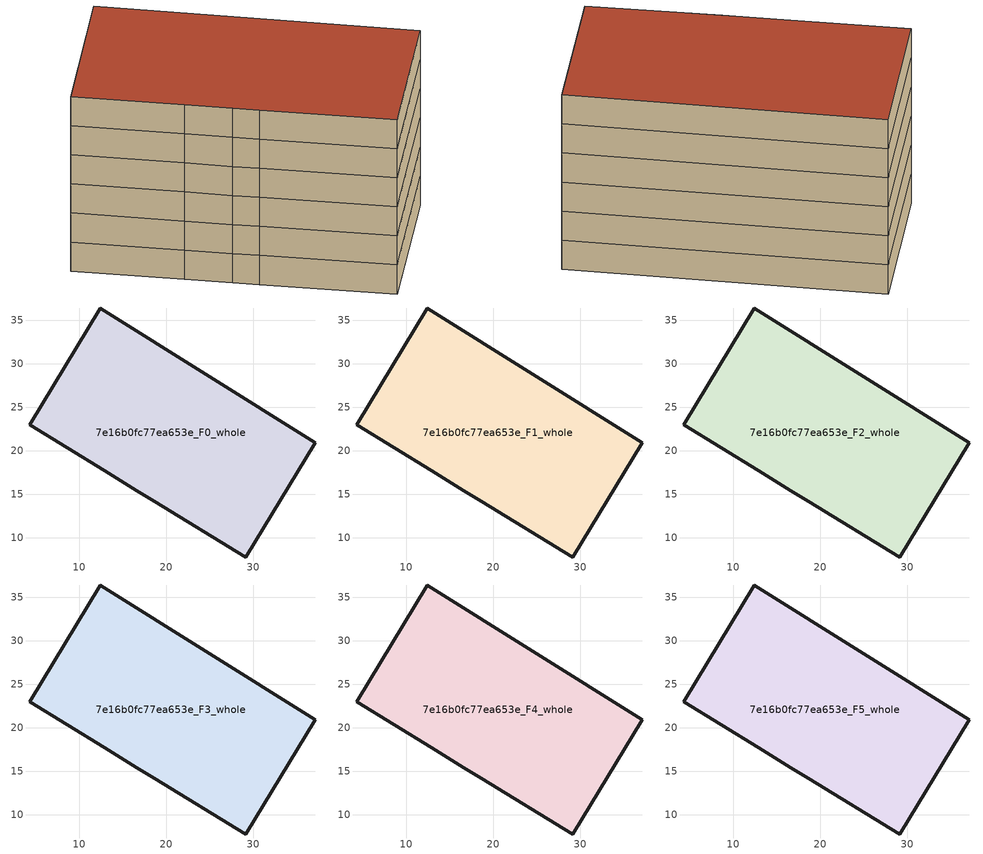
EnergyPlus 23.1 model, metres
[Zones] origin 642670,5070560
7e16b0fc77ea653e_F0_whole
 floor ground (EU_floor_Construction): 37.12,20.9 29.11,7.79 18.6,14.2 16.6,15.4 12.9,17.7 4.3,23.01 12.41,36.41 z0
 wall outside (EU_wall_Construction): 16.6,15.4 18.6,14.2 29.11,7.79 37.12,20.9 12.41,36.41 4.3,23.01 12.9,17.7 16.6,15.4 z0:3
7e16b0fc77ea653e_F1_whole
 floor to 7e16b0fc77ea653e_F0_whole (EU_floor_Construction): 37.12,20.9 29.11,7.79 18.6,14.2 16.6,15.4 12.9,17.7 4.3,23.01 12.41,36.41 z3
 wall outside (EU_wall_Construction): 16.6,15.4 18.6,14.2 29.11,7.79 37.12,20.9 12.41,36.41 4.3,23.01 12.9,17.7 16.6,15.4 z3:6
7e16b0fc77ea653e_F2_whole
 floor to 7e16b0fc77ea653e_F1_whole (EU_floor_Construction): 37.12,20.9 29.11,7.79 18.6,14.2 16.6,15.4 12.9,17.7 4.3,23.01 12.41,36.41 z6
 wall outside (EU_wall_Construction): 16.6,15.4 18.6,14.2 29.11,7.79 37.12,20.9 12.41,36.41 4.3,23.01 12.9,17.7 16.6,15.4 z6:9
7e16b0fc77ea653e_F3_whole
 floor to 7e16b0fc77ea653e_F2_whole (EU_floor_Construction): 37.12,20.9 29.11,7.79 18.6,14.2 16.6,15.4 12.9,17.7 4.3,23.01 12.41,36.41 z9
 wall outside (EU_wall_Construction): 16.6,15.4 18.6,14.2 29.11,7.79 37.12,20.9 12.41,36.41 4.3,23.01 12.9,17.7 16.6,15.4 z9:12
7e16b0fc77ea653e_F4_whole
 floor to 7e16b0fc77ea653e_F3_whole (EU_floor_Construction): 37.12,20.9 29.11,7.79 18.6,14.2 16.6,15.4 12.9,17.7 4.3,23.01 12.41,36.41 z12
 wall outside (EU_wall_Construction): 16.6,15.4 18.6,14.2 29.11,7.79 37.12,20.9 12.41,36.41 4.3,23.01 12.9,17.7 16.6,15.4 z12:15
7e16b0fc77ea653e_F5_whole
 floor to 7e16b0fc77ea653e_F4_whole (EU_floor_Construction): 37.12,20.9 29.11,7.79 18.6,14.2 16.6,15.4 12.9,17.7 4.3,23.01 12.41,36.41 z15
 wall outside (EU_wall_Construction): 16.6,15.4 18.6,14.2 29.11,7.79 37.12,20.9 12.41,36.41 4.3,23.01 12.9,17.7 16.6,15.4 z15:18
 roof outside (EU_roof_Construction): 29.11,7.79 37.12,20.9 12.41,36.41 4.3,23.01 12.9,17.7 16.6,15.4 18.6,14.2 z18
[Building]
EU S2 Campaign: North Axis=0; Terrain=City; Solar Distribution=FullExterior
[Site:Location]
Lyon-Bron: Latitude=45.75; Longitude=5; Time Zone=1; Elevation=198
[SizingPeriod:WeatherFileDays]
AnnualSizingPeriod: Begin Month=1; Begin Day of Month=1; End Month=12; End Day of Month=31; Day of Week for Start Day=Monday; Use Weather File Daylight Saving Period=No; Use Weather File Rain and Snow Indicators=No
[MATERIAL]
EU_InternalMass_Material: Roughness=MediumRough; Thickness=0.1; Conductivity=1; Density=1800; Specific Heat=900; Thermal Absorptance=0.9; Solar Absorptance=0.7; Visible Absorptance=0.7
[MATERIAL:NOMASS] Roughness=MediumRough; Thermal Absorptance=0.9; Solar Absorptance=0.7; Visible Absorptance=0.7
Name | Thermal Resistance
EU_wall_NoMass | 0.776494
EU_roof_NoMass | 0.486893
EU_floor_NoMass | 0.421597
[CONSTRUCTION]
EU_wall_Construction: EU_wall_NoMass
EU_roof_Construction: EU_roof_NoMass
EU_floor_Construction: EU_floor_NoMass
EU_InternalMass_Construction: EU_InternalMass_Material
[ZONE] Type=1; Multiplier=1; Ceiling Height=autocalculate; Volume=1358.14; Floor Area=autocalculate; Part of Total Floor Area=Yes
7e16b0fc77ea653e_F0_whole; 7e16b0fc77ea653e_F1_whole; 7e16b0fc77ea653e_F2_whole; 7e16b0fc77ea653e_F3_whole; 7e16b0fc77ea653e_F4_whole; 7e16b0fc77ea653e_F5_whole
[INTERNALMASS] Construction=EU_InternalMass_Construction; Surface Area=452.713
Name | Zone or ZoneList
7e16b0fc77ea653e_F0_whole_EU_InternalMass | 7e16b0fc77ea653e_F0_whole
7e16b0fc77ea653e_F1_whole_EU_InternalMass | 7e16b0fc77ea653e_F1_whole
7e16b0fc77ea653e_F2_whole_EU_InternalMass | 7e16b0fc77ea653e_F2_whole
7e16b0fc77ea653e_F3_whole_EU_InternalMass | 7e16b0fc77ea653e_F3_whole
7e16b0fc77ea653e_F4_whole_EU_InternalMass | 7e16b0fc77ea653e_F4_whole
7e16b0fc77ea653e_F5_whole_EU_InternalMass | 7e16b0fc77ea653e_F5_whole
[OTHEREQUIPMENT] Fuel Type=Electricity; Design Level Calculation Method=Watts/Area; Power per Zone Floor Area=1; Fraction Latent=0; Fraction Radiant=0; Fraction Lost=0; Carbon Dioxide Generation Rate=0; EndUse Subcategory=EU_Step8_InternalGains
Name | Zone or ZoneList or Space or SpaceList | Schedule
EU_Step8_InternalGain_7e16b0fc77ea653e_F0_whole_f000 | 7e16b0fc77ea653e_F0_whole | EU_Step8_GainSchedule_7e16b0fc77ea653e_F0_whole_f000
EU_Step8_InternalGain_7e16b0fc77ea653e_F1_whole_f000 | 7e16b0fc77ea653e_F1_whole | EU_Step8_GainSchedule_7e16b0fc77ea653e_F1_whole_f000
EU_Step8_InternalGain_7e16b0fc77ea653e_F2_whole_f000 | 7e16b0fc77ea653e_F2_whole | EU_Step8_GainSchedule_7e16b0fc77ea653e_F2_whole_f000
EU_Step8_InternalGain_7e16b0fc77ea653e_F3_whole_f000 | 7e16b0fc77ea653e_F3_whole | EU_Step8_GainSchedule_7e16b0fc77ea653e_F3_whole_f000
EU_Step8_InternalGain_7e16b0fc77ea653e_F4_whole_f000 | 7e16b0fc77ea653e_F4_whole | EU_Step8_GainSchedule_7e16b0fc77ea653e_F4_whole_f000
EU_Step8_InternalGain_7e16b0fc77ea653e_F5_whole_f000 | 7e16b0fc77ea653e_F5_whole | EU_Step8_GainSchedule_7e16b0fc77ea653e_F5_whole_f000
[ZONEVENTILATION:DESIGNFLOWRATE] Schedule=EU_AlwaysOn; Design Flow Rate Calculation Method=AirChanges/Hour; Air Changes per Hour=0.693814; Ventilation Type=Natural; Fan Pressure Rise=0; Fan Total Efficiency=1; Constant Term Coefficient=1; Temperature Term Coefficient=0; Velocity Term Coefficient=0; Velocity Squared Term Coefficient=0; Minimum Indoor Temperature=-100; Maximum Indoor Temperature=100; Delta Temperature=-100; Minimum Outdoor Temperature=-100; Maximum Outdoor Temperature=100; Maximum Wind Speed=40
Name | Zone or ZoneList or Space or SpaceList
EU_ConstantAir_7e16b0fc77ea653e_F0_whole | 7e16b0fc77ea653e_F0_whole
EU_ConstantAir_7e16b0fc77ea653e_F1_whole | 7e16b0fc77ea653e_F1_whole
EU_ConstantAir_7e16b0fc77ea653e_F2_whole | 7e16b0fc77ea653e_F2_whole
EU_ConstantAir_7e16b0fc77ea653e_F3_whole | 7e16b0fc77ea653e_F3_whole
EU_ConstantAir_7e16b0fc77ea653e_F4_whole | 7e16b0fc77ea653e_F4_whole
EU_ConstantAir_7e16b0fc77ea653e_F5_whole | 7e16b0fc77ea653e_F5_whole
[HVACTEMPLATE:THERMOSTAT] Constant Heating Setpoint=20; Constant Cooling Setpoint=50
EU_HeatOnly_7e16b0fc77ea653e_F0_whole; EU_HeatOnly_7e16b0fc77ea653e_F1_whole; EU_HeatOnly_7e16b0fc77ea653e_F2_whole; EU_HeatOnly_7e16b0fc77ea653e_F3_whole; EU_HeatOnly_7e16b0fc77ea653e_F4_whole; EU_HeatOnly_7e16b0fc77ea653e_F5_whole
[HVACTEMPLATE:ZONE:IDEALLOADSAIRSYSTEM] System Availability Schedule=EU_AlwaysOn; Maximum Heating Supply Air Temperature=50; Minimum Cooling Supply Air Temperature=13; Maximum Heating Supply Air Humidity Ratio=0.0156; Minimum Cooling Supply Air Humidity Ratio=0.0077; Heating Limit=NoLimit; Cooling Limit=NoLimit; Heating Availability Schedule=EU_AlwaysOn; Cooling Availability Schedule=EU_CoolingOff; Dehumidification Control Type=ConstantSensibleHeatRatio; Cooling Sensible Heat Ratio=0.7; Dehumidification Setpoint=60; Humidification Control Type=None; Humidification Setpoint=30; Outdoor Air Method=None; Outdoor Air Flow Rate per Person=0.00944; Outdoor Air Flow Rate per Zone Floor Area=0; Outdoor Air Flow Rate per Zone=0; Demand Controlled Ventilation Type=None; Outdoor Air Economizer Type=NoEconomizer; Heat Recovery Type=None; Sensible Heat Recovery Effectiveness=0.7; Latent Heat Recovery Effectiveness=0.65
Name | Template Thermostat
7e16b0fc77ea653e_F0_whole | EU_HeatOnly_7e16b0fc77ea653e_F0_whole
7e16b0fc77ea653e_F1_whole | EU_HeatOnly_7e16b0fc77ea653e_F1_whole
7e16b0fc77ea653e_F2_whole | EU_HeatOnly_7e16b0fc77ea653e_F2_whole
7e16b0fc77ea653e_F3_whole | EU_HeatOnly_7e16b0fc77ea653e_F3_whole
7e16b0fc77ea653e_F4_whole | EU_HeatOnly_7e16b0fc77ea653e_F4_whole
7e16b0fc77ea653e_F5_whole | EU_HeatOnly_7e16b0fc77ea653e_F5_whole
[SIZING:ZONE] Zone Cooling Design Supply Air Temperature Input Method=SupplyAirTemperature; Zone Cooling Design Supply Air Temperature=13; Zone Heating Design Supply Air Temperature Input Method=SupplyAirTemperature; Zone Heating Design Supply Air Temperature=50; Zone Cooling Design Supply Air Humidity Ratio=0.008; Zone Heating Design Supply Air Humidity Ratio=0.008; Cooling Design Air Flow Method=DesignDay; Cooling Design Air Flow Rate=0; Cooling Minimum Air Flow per Zone Floor Area=0.000762; Cooling Minimum Air Flow=0; Cooling Minimum Air Flow Fraction=0.2; Heating Design Air Flow Method=DesignDay; Heating Design Air Flow Rate=0; Heating Maximum Air Flow per Zone Floor Area=0.002032; Heating Maximum Air Flow=0.141576; Heating Maximum Air Flow Fraction=0.3; Account for Dedicated Outdoor Air System=No; Dedicated Outdoor Air System Control Strategy=NeutralSupplyAir; Dedicated Outdoor Air Low Setpoint Temperature for Design=autosize; Dedicated Outdoor Air High Setpoint Temperature for Design=autosize; Zone Load Sizing Method=Sensible Load Only No Latent Load; Zone Latent Cooling Design Supply Air Humidity Ratio Input Method=HumidityRatioDifference; Zone Cooling Design Supply Air Humidity Ratio Difference=0.005; Zone Latent Heating Design Supply Air Humidity Ratio Input Method=HumidityRatioDifference; Zone Humidification Design Supply Air Humidity Ratio Difference=0.005
7e16b0fc77ea653e_F0_whole; 7e16b0fc77ea653e_F1_whole; 7e16b0fc77ea653e_F2_whole; 7e16b0fc77ea653e_F3_whole; 7e16b0fc77ea653e_F4_whole; 7e16b0fc77ea653e_F5_whole
[SCHEDULE:CONSTANT]
Name | Hourly Value
EU_AlwaysOn | 1
EU_CoolingOff | 0
[SCHEDULE:FILE] Column Number=1; Rows to Skip at Top=0; Number of Hours of Data=8760; Column Separator=Comma; Interpolate to Timestep=No; Minutes per Item=60; Adjust Schedule for Daylight Savings=Yes
Name | File
EU_Step8_GainSchedule_7e16b0fc77ea653e_F0_whole_f000 | C:\Users\o_iseri\Desktop\OpenUBEM\openubem\outputs\eu_evidence\EU-11\FR-LYO-HAUTCOEURPENTES\idfs\7e16b0fc77ea653e\7e16b0fc77ea653e_F0_whole_f000_gain.csv
EU_Step8_GainSchedule_7e16b0fc77ea653e_F1_whole_f000 | C:\Users\o_iseri\Desktop\OpenUBEM\openubem\outputs\eu_evidence\EU-11\FR-LYO-HAUTCOEURPENTES\idfs\7e16b0fc77ea653e\7e16b0fc77ea653e_F1_whole_f000_gain.csv
EU_Step8_GainSchedule_7e16b0fc77ea653e_F2_whole_f000 | C:\Users\o_iseri\Desktop\OpenUBEM\openubem\outputs\eu_evidence\EU-11\FR-LYO-HAUTCOEURPENTES\idfs\7e16b0fc77ea653e\7e16b0fc77ea653e_F2_whole_f000_gain.csv
EU_Step8_GainSchedule_7e16b0fc77ea653e_F3_whole_f000 | C:\Users\o_iseri\Desktop\OpenUBEM\openubem\outputs\eu_evidence\EU-11\FR-LYO-HAUTCOEURPENTES\idfs\7e16b0fc77ea653e\7e16b0fc77ea653e_F3_whole_f000_gain.csv
EU_Step8_GainSchedule_7e16b0fc77ea653e_F4_whole_f000 | C:\Users\o_iseri\Desktop\OpenUBEM\openubem\outputs\eu_evidence\EU-11\FR-LYO-HAUTCOEURPENTES\idfs\7e16b0fc77ea653e\7e16b0fc77ea653e_F4_whole_f000_gain.csv
EU_Step8_GainSchedule_7e16b0fc77ea653e_F5_whole_f000 | C:\Users\o_iseri\Desktop\OpenUBEM\openubem\outputs\eu_evidence\EU-11\FR-LYO-HAUTCOEURPENTES\idfs\7e16b0fc77ea653e\7e16b0fc77ea653e_F5_whole_f000_gain.csv
